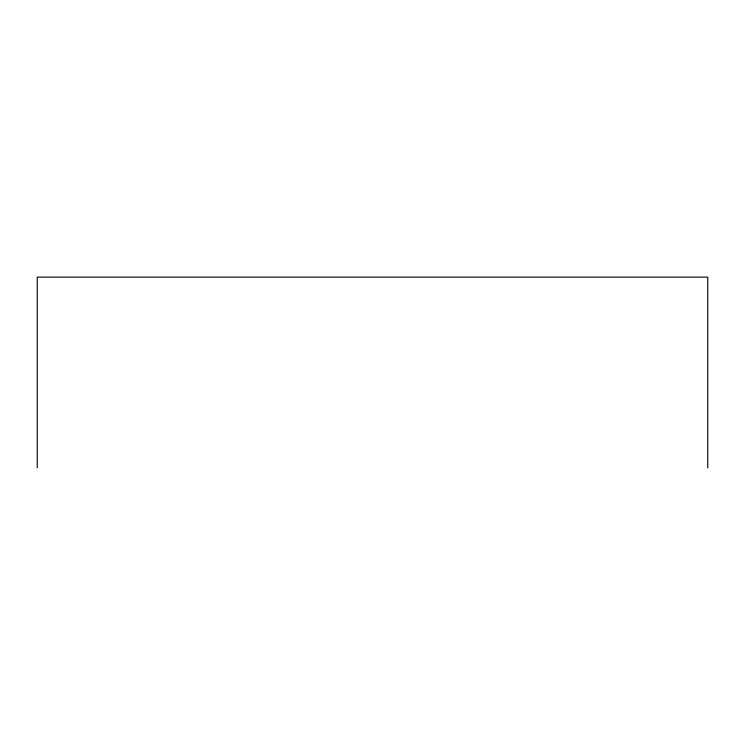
<?xml version="1.0" encoding="UTF-8"?>
<svg xmlns="http://www.w3.org/2000/svg" width="745" height="745" viewBox="0 0 745 745"><rect width="100%" height="100%" fill="white"/><g stroke="black" fill="none" stroke-linecap="round" stroke-linejoin="round"><path stroke-width="1.12" d="M707.75 467.879L707.75 277.121L37.25 277.121L37.25 467.879"/></g></svg>
